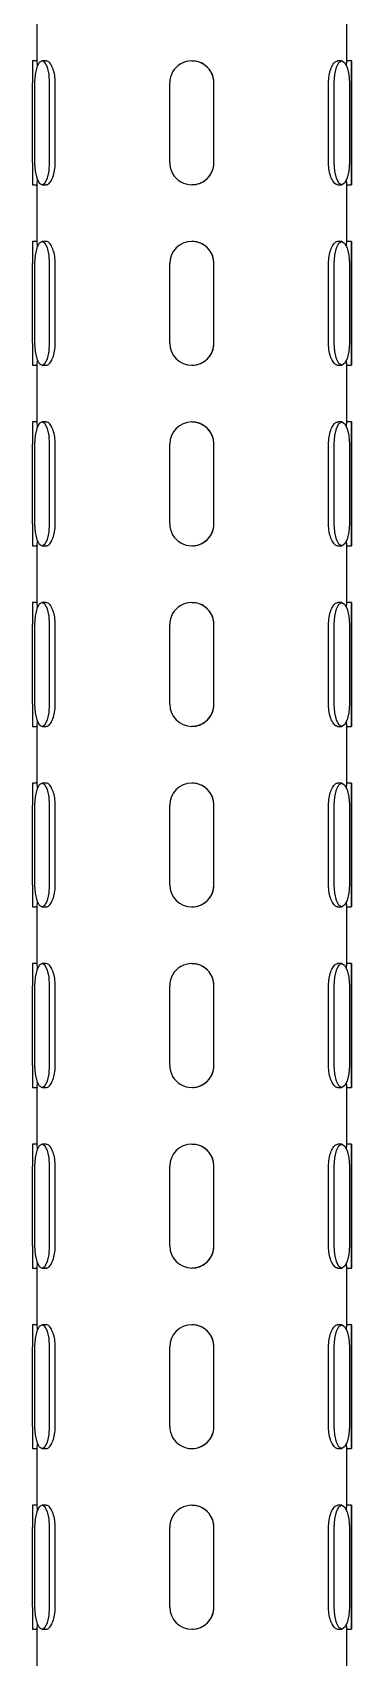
# Model space of a CAD drawing. Extents: x 0 to 951, y -2 to 427.
# Drawn here: x 83.02 to 87.52, y 148.11 to 171.06 of the extents above; entities that cross this region are included whole.
import ezdxf

# ---------------------------------------------------------------- set-up
doc = ezdxf.new("R2010")
doc.units = 0
doc.header["$LTSCALE"] = 23.1
doc.header["$MEASUREMENT"] = 0
doc.layers.get('0').update_dxf_attribs({"linetype": 'CONTINUOUS'})

msp = doc.modelspace()

# ---------------------------------------------------------------- linework, layer by layer
at = {"color": 7, "linetype": 'Continuous', "lineweight": 25}
for p, q in [((83.084, 171.464), (83.084, 170.656)), ((87.459, 170.657), (87.459, 171.465)), ((83.085, 170.66), (83.022, 170.66)), ((83.216, 170.66), (83.156, 170.66)), ((85.269, 170.66), (85.269, 170.66)), ((87.385, 170.66), (87.326, 170.66)), ((87.522, 170.66), (87.459, 170.66)), ((83.021, 169.223), (83.021, 170.348)), ((83.05, 170.348), (83.05, 169.223)), ((83.263, 169.223), (83.263, 170.348)), ((83.343, 169.223), (83.343, 170.348)), ((84.956, 170.348), (84.956, 169.223)), ((85.581, 169.223), (85.581, 170.348)), ((85.581, 169.223), (85.581, 170.348)), ((87.198, 169.223), (87.198, 170.348)), ((87.278, 169.223), (87.278, 170.348)), ((87.492, 170.348), (87.492, 169.223)), ((87.521, 169.223), (87.521, 170.348)), ((87.522, 170.348), (87.522, 169.223)), ((83.084, 168.914), (83.084, 168.106)), ((87.459, 168.107), (87.459, 168.915)), ((83.022, 168.91), (83.085, 168.91)), ((83.156, 168.91), (83.216, 168.91)), ((85.269, 168.91), (85.269, 168.91)), ((87.326, 168.91), (87.385, 168.91)), ((87.459, 168.91), (87.522, 168.91)), ((83.085, 168.11), (83.022, 168.11)), ((83.216, 168.11), (83.156, 168.11)), ((85.269, 168.11), (85.269, 168.11)), ((87.385, 168.11), (87.326, 168.11)), ((87.522, 168.11), (87.459, 168.11)), ((83.021, 166.673), (83.021, 167.798)), ((83.05, 167.798), (83.05, 166.673)), ((83.263, 166.673), (83.263, 167.798)), ((83.343, 166.673), (83.343, 167.798)), ((84.956, 167.798), (84.956, 166.673)), ((85.581, 166.673), (85.581, 167.798)), ((85.581, 166.673), (85.581, 167.798)), ((87.198, 166.673), (87.198, 167.798)), ((87.278, 166.673), (87.278, 167.798)), ((87.492, 167.798), (87.492, 166.673)), ((87.521, 166.673), (87.521, 167.798)), ((87.522, 167.798), (87.522, 166.673)), ((83.022, 166.36), (83.085, 166.36)), ((83.084, 166.364), (83.084, 165.556)), ((83.156, 166.36), (83.216, 166.36)), ((85.269, 166.36), (85.269, 166.36)), ((87.326, 166.36), (87.385, 166.36)), ((87.459, 165.557), (87.459, 166.365)), ((87.459, 166.36), (87.522, 166.36)), ((83.085, 165.56), (83.022, 165.56)), ((83.216, 165.56), (83.156, 165.56)), ((85.269, 165.56), (85.269, 165.56)), ((87.385, 165.56), (87.326, 165.56)), ((87.522, 165.56), (87.459, 165.56)), ((83.021, 164.123), (83.021, 165.248)), ((83.05, 165.248), (83.05, 164.123)), ((83.263, 164.123), (83.263, 165.248)), ((83.343, 164.123), (83.343, 165.248)), ((84.956, 165.248), (84.956, 164.123)), ((85.581, 164.123), (85.581, 165.248)), ((85.581, 164.123), (85.581, 165.248)), ((87.198, 164.123), (87.198, 165.248)), ((87.278, 164.123), (87.278, 165.248)), ((87.492, 165.248), (87.492, 164.123)), ((87.521, 164.123), (87.521, 165.248)), ((87.522, 165.248), (87.522, 164.123)), ((83.022, 163.81), (83.085, 163.81)), ((83.084, 163.814), (83.084, 163.006)), ((83.156, 163.81), (83.216, 163.81)), ((85.269, 163.81), (85.269, 163.81)), ((87.326, 163.81), (87.385, 163.81)), ((87.459, 163.007), (87.459, 163.815)), ((87.459, 163.81), (87.522, 163.81)), ((83.085, 163.01), (83.022, 163.01)), ((83.216, 163.01), (83.156, 163.01)), ((85.269, 163.01), (85.269, 163.01)), ((87.385, 163.01), (87.326, 163.01)), ((87.522, 163.01), (87.459, 163.01)), ((83.021, 161.573), (83.021, 162.698)), ((83.05, 162.698), (83.05, 161.573)), ((83.263, 161.573), (83.263, 162.698)), ((83.343, 161.573), (83.343, 162.698)), ((84.956, 162.698), (84.956, 161.573)), ((85.581, 161.573), (85.581, 162.698)), ((85.581, 161.573), (85.581, 162.698)), ((87.198, 161.573), (87.198, 162.698)), ((87.278, 161.573), (87.278, 162.698)), ((87.492, 162.698), (87.492, 161.573)), ((87.521, 161.573), (87.521, 162.698)), ((87.522, 162.698), (87.522, 161.573)), ((83.022, 161.26), (83.085, 161.26)), ((83.084, 161.264), (83.084, 160.456)), ((83.156, 161.26), (83.216, 161.26)), ((85.269, 161.26), (85.269, 161.26)), ((87.326, 161.26), (87.385, 161.26)), ((87.459, 160.457), (87.459, 161.265)), ((87.459, 161.26), (87.522, 161.26)), ((83.085, 160.46), (83.022, 160.46)), ((83.216, 160.46), (83.156, 160.46)), ((85.269, 160.46), (85.269, 160.46)), ((87.385, 160.46), (87.326, 160.46)), ((87.522, 160.46), (87.459, 160.46)), ((83.021, 159.023), (83.021, 160.148)), ((83.05, 160.148), (83.05, 159.023)), ((83.263, 159.023), (83.263, 160.148)), ((83.343, 159.023), (83.343, 160.148)), ((84.956, 160.148), (84.956, 159.023)), ((85.581, 159.023), (85.581, 160.148)), ((85.581, 159.023), (85.581, 160.148)), ((87.198, 159.023), (87.198, 160.148)), ((87.278, 159.023), (87.278, 160.148)), ((87.492, 160.148), (87.492, 159.023)), ((87.521, 159.023), (87.521, 160.148)), ((87.522, 160.148), (87.522, 159.023)), ((83.022, 158.71), (83.085, 158.71)), ((83.084, 158.714), (83.084, 157.906)), ((83.156, 158.71), (83.216, 158.71)), ((85.269, 158.71), (85.269, 158.71)), ((87.326, 158.71), (87.385, 158.71)), ((87.459, 157.907), (87.459, 158.715)), ((87.459, 158.71), (87.522, 158.71)), ((83.085, 157.91), (83.022, 157.91)), ((83.216, 157.91), (83.156, 157.91)), ((85.269, 157.91), (85.269, 157.91)), ((87.385, 157.91), (87.326, 157.91)), ((87.522, 157.91), (87.459, 157.91)), ((83.021, 156.473), (83.021, 157.598)), ((83.05, 157.598), (83.05, 156.473)), ((83.263, 156.473), (83.263, 157.598)), ((83.343, 156.473), (83.343, 157.598)), ((84.956, 157.598), (84.956, 156.473)), ((85.581, 156.473), (85.581, 157.598)), ((85.581, 156.473), (85.581, 157.598)), ((87.198, 156.473), (87.198, 157.598)), ((87.278, 156.473), (87.278, 157.598)), ((87.492, 157.598), (87.492, 156.473)), ((87.521, 156.473), (87.521, 157.598)), ((87.522, 157.598), (87.522, 156.473)), ((83.022, 156.16), (83.085, 156.16)), ((83.084, 156.164), (83.084, 155.356)), ((83.156, 156.16), (83.216, 156.16)), ((85.269, 156.16), (85.269, 156.16)), ((87.326, 156.16), (87.385, 156.16)), ((87.459, 155.357), (87.459, 156.165)), ((87.459, 156.16), (87.522, 156.16)), ((83.085, 155.36), (83.022, 155.36)), ((83.216, 155.36), (83.156, 155.36)), ((85.269, 155.36), (85.269, 155.36)), ((87.385, 155.36), (87.326, 155.36)), ((87.522, 155.36), (87.459, 155.36)), ((83.021, 153.923), (83.021, 155.048)), ((83.05, 155.048), (83.05, 153.923)), ((83.263, 153.923), (83.263, 155.048)), ((83.343, 153.923), (83.343, 155.048)), ((84.956, 155.048), (84.956, 153.923)), ((85.581, 153.923), (85.581, 155.048)), ((85.581, 153.923), (85.581, 155.048)), ((87.198, 153.923), (87.198, 155.048)), ((87.278, 153.923), (87.278, 155.048)), ((87.492, 155.048), (87.492, 153.923)), ((87.521, 153.923), (87.521, 155.048)), ((87.522, 155.048), (87.522, 153.923)), ((83.022, 153.61), (83.085, 153.61)), ((83.084, 153.614), (83.084, 152.806)), ((83.156, 153.61), (83.216, 153.61)), ((85.269, 153.61), (85.269, 153.61)), ((87.326, 153.61), (87.385, 153.61)), ((87.459, 152.807), (87.459, 153.615)), ((87.459, 153.61), (87.522, 153.61)), ((83.085, 152.81), (83.022, 152.81)), ((83.216, 152.81), (83.156, 152.81)), ((85.269, 152.81), (85.269, 152.81)), ((87.385, 152.81), (87.326, 152.81)), ((87.522, 152.81), (87.459, 152.81)), ((83.021, 151.373), (83.021, 152.498)), ((83.05, 152.498), (83.05, 151.373)), ((83.263, 151.373), (83.263, 152.498)), ((83.343, 151.373), (83.343, 152.498)), ((84.956, 152.498), (84.956, 151.373)), ((85.581, 151.373), (85.581, 152.498)), ((85.581, 151.373), (85.581, 152.498)), ((87.198, 151.373), (87.198, 152.498)), ((87.278, 151.373), (87.278, 152.498)), ((87.492, 152.498), (87.492, 151.373)), ((87.521, 151.373), (87.521, 152.498)), ((87.522, 152.498), (87.522, 151.373)), ((83.022, 151.06), (83.085, 151.06)), ((83.084, 151.064), (83.084, 150.256)), ((83.156, 151.06), (83.216, 151.06)), ((85.269, 151.06), (85.269, 151.06)), ((87.326, 151.06), (87.385, 151.06)), ((87.459, 150.257), (87.459, 151.065)), ((87.459, 151.06), (87.522, 151.06)), ((83.085, 150.26), (83.022, 150.26)), ((83.216, 150.26), (83.156, 150.26)), ((85.269, 150.26), (85.269, 150.26)), ((87.385, 150.26), (87.326, 150.26)), ((87.522, 150.26), (87.459, 150.26)), ((83.021, 148.823), (83.021, 149.948)), ((83.05, 149.948), (83.05, 148.823)), ((83.263, 148.823), (83.263, 149.948)), ((83.343, 148.823), (83.343, 149.948)), ((84.956, 149.948), (84.956, 148.823)), ((85.581, 148.823), (85.581, 149.948)), ((85.581, 148.823), (85.581, 149.948)), ((87.198, 148.823), (87.198, 149.948)), ((87.278, 148.823), (87.278, 149.948)), ((87.492, 149.948), (87.492, 148.823)), ((87.521, 148.823), (87.521, 149.948)), ((87.522, 149.948), (87.522, 148.823)), ((83.022, 148.51), (83.085, 148.51)), ((83.084, 148.514), (83.084, 147.706)), ((83.156, 148.51), (83.216, 148.51)), ((85.269, 148.51), (85.269, 148.51)), ((87.326, 148.51), (87.385, 148.51)), ((87.459, 147.707), (87.459, 148.515)), ((87.459, 148.51), (87.522, 148.51))]:
    msp.add_line(p, q, dxfattribs=at)
at = {"color": 7, "linetype": 'Continuous', "lineweight": 25, "flags": 128}
for points in [[(83.263, 170.348), (83.255, 170.468), (83.232, 170.569), (83.197, 170.637), (83.156, 170.66), (83.116, 170.637), (83.081, 170.569), (83.058, 170.468), (83.05, 170.348)], [(87.278, 170.348), (87.286, 170.468), (87.309, 170.569), (87.344, 170.637), (87.385, 170.66), (87.426, 170.637), (87.461, 170.569), (87.484, 170.468), (87.492, 170.348)], [(87.521, 170.348), (87.521, 170.468), (87.521, 170.569), (87.522, 170.637), (87.522, 170.66), (87.522, 170.637), (87.522, 170.569), (87.522, 170.468), (87.522, 170.348)], [(83.05, 169.223), (83.058, 169.103), (83.081, 169.002), (83.116, 168.934), (83.156, 168.91), (83.197, 168.934), (83.232, 169.002), (83.255, 169.103), (83.263, 169.223)], [(87.492, 169.223), (87.484, 169.103), (87.461, 169.002), (87.426, 168.934), (87.385, 168.91), (87.344, 168.934), (87.309, 169.002), (87.286, 169.103), (87.278, 169.223)], [(87.522, 169.223), (87.522, 169.103), (87.522, 169.002), (87.522, 168.934), (87.522, 168.91), (87.522, 168.934), (87.521, 169.002), (87.521, 169.103), (87.521, 169.223)], [(83.263, 167.798), (83.255, 167.918), (83.232, 168.019), (83.197, 168.087), (83.156, 168.11), (83.116, 168.087), (83.081, 168.019), (83.058, 167.918), (83.05, 167.798)], [(87.278, 167.798), (87.286, 167.918), (87.309, 168.019), (87.344, 168.087), (87.385, 168.11), (87.426, 168.087), (87.461, 168.019), (87.484, 167.918), (87.492, 167.798)], [(87.521, 167.798), (87.521, 167.918), (87.521, 168.019), (87.522, 168.087), (87.522, 168.11), (87.522, 168.087), (87.522, 168.019), (87.522, 167.918), (87.522, 167.798)], [(83.05, 166.673), (83.058, 166.553), (83.081, 166.452), (83.116, 166.384), (83.156, 166.36), (83.197, 166.384), (83.232, 166.452), (83.255, 166.553), (83.263, 166.673)], [(87.492, 166.673), (87.484, 166.553), (87.461, 166.452), (87.426, 166.384), (87.385, 166.36), (87.344, 166.384), (87.309, 166.452), (87.286, 166.553), (87.278, 166.673)], [(87.522, 166.673), (87.522, 166.553), (87.522, 166.452), (87.522, 166.384), (87.522, 166.36), (87.522, 166.384), (87.521, 166.452), (87.521, 166.553), (87.521, 166.673)], [(83.263, 165.248), (83.255, 165.368), (83.232, 165.469), (83.197, 165.537), (83.156, 165.56), (83.116, 165.537), (83.081, 165.469), (83.058, 165.368), (83.05, 165.248)], [(87.278, 165.248), (87.286, 165.368), (87.309, 165.469), (87.344, 165.537), (87.385, 165.56), (87.426, 165.537), (87.461, 165.469), (87.484, 165.368), (87.492, 165.248)], [(87.521, 165.248), (87.521, 165.368), (87.521, 165.469), (87.522, 165.537), (87.522, 165.56), (87.522, 165.537), (87.522, 165.469), (87.522, 165.368), (87.522, 165.248)], [(83.05, 164.123), (83.058, 164.003), (83.081, 163.902), (83.116, 163.834), (83.156, 163.81), (83.197, 163.834), (83.232, 163.902), (83.255, 164.003), (83.263, 164.123)], [(87.492, 164.123), (87.484, 164.003), (87.461, 163.902), (87.426, 163.834), (87.385, 163.81), (87.344, 163.834), (87.309, 163.902), (87.286, 164.003), (87.278, 164.123)], [(87.522, 164.123), (87.522, 164.003), (87.522, 163.902), (87.522, 163.834), (87.522, 163.81), (87.522, 163.834), (87.521, 163.902), (87.521, 164.003), (87.521, 164.123)], [(83.263, 162.698), (83.255, 162.818), (83.232, 162.919), (83.197, 162.987), (83.156, 163.01), (83.116, 162.987), (83.081, 162.919), (83.058, 162.818), (83.05, 162.698)], [(87.278, 162.698), (87.286, 162.818), (87.309, 162.919), (87.344, 162.987), (87.385, 163.01), (87.426, 162.987), (87.461, 162.919), (87.484, 162.818), (87.492, 162.698)], [(87.521, 162.698), (87.521, 162.818), (87.521, 162.919), (87.522, 162.987), (87.522, 163.01), (87.522, 162.987), (87.522, 162.919), (87.522, 162.818), (87.522, 162.698)], [(83.05, 161.573), (83.058, 161.453), (83.081, 161.352), (83.116, 161.284), (83.156, 161.26), (83.197, 161.284), (83.232, 161.352), (83.255, 161.453), (83.263, 161.573)], [(87.492, 161.573), (87.484, 161.453), (87.461, 161.352), (87.426, 161.284), (87.385, 161.26), (87.344, 161.284), (87.309, 161.352), (87.286, 161.453), (87.278, 161.573)], [(87.522, 161.573), (87.522, 161.453), (87.522, 161.352), (87.522, 161.284), (87.522, 161.26), (87.522, 161.284), (87.521, 161.352), (87.521, 161.453), (87.521, 161.573)], [(83.263, 160.148), (83.255, 160.268), (83.232, 160.369), (83.197, 160.437), (83.156, 160.46), (83.116, 160.437), (83.081, 160.369), (83.058, 160.268), (83.05, 160.148)], [(87.278, 160.148), (87.286, 160.268), (87.309, 160.369), (87.344, 160.437), (87.385, 160.46), (87.426, 160.437), (87.461, 160.369), (87.484, 160.268), (87.492, 160.148)], [(87.521, 160.148), (87.521, 160.268), (87.521, 160.369), (87.522, 160.437), (87.522, 160.46), (87.522, 160.437), (87.522, 160.369), (87.522, 160.268), (87.522, 160.148)], [(83.05, 159.023), (83.058, 158.903), (83.081, 158.802), (83.116, 158.734), (83.156, 158.71), (83.197, 158.734), (83.232, 158.802), (83.255, 158.903), (83.263, 159.023)], [(87.492, 159.023), (87.484, 158.903), (87.461, 158.802), (87.426, 158.734), (87.385, 158.71), (87.344, 158.734), (87.309, 158.802), (87.286, 158.903), (87.278, 159.023)], [(87.522, 159.023), (87.522, 158.903), (87.522, 158.802), (87.522, 158.734), (87.522, 158.71), (87.522, 158.734), (87.521, 158.802), (87.521, 158.903), (87.521, 159.023)], [(83.263, 157.598), (83.255, 157.718), (83.232, 157.819), (83.197, 157.887), (83.156, 157.91), (83.116, 157.887), (83.081, 157.819), (83.058, 157.718), (83.05, 157.598)], [(87.278, 157.598), (87.286, 157.718), (87.309, 157.819), (87.344, 157.887), (87.385, 157.91), (87.426, 157.887), (87.461, 157.819), (87.484, 157.718), (87.492, 157.598)], [(87.521, 157.598), (87.521, 157.718), (87.521, 157.819), (87.522, 157.887), (87.522, 157.91), (87.522, 157.887), (87.522, 157.819), (87.522, 157.718), (87.522, 157.598)], [(83.05, 156.473), (83.058, 156.353), (83.081, 156.252), (83.116, 156.184), (83.156, 156.16), (83.197, 156.184), (83.232, 156.252), (83.255, 156.353), (83.263, 156.473)], [(87.492, 156.473), (87.484, 156.353), (87.461, 156.252), (87.426, 156.184), (87.385, 156.16), (87.344, 156.184), (87.309, 156.252), (87.286, 156.353), (87.278, 156.473)], [(87.522, 156.473), (87.522, 156.353), (87.522, 156.252), (87.522, 156.184), (87.522, 156.16), (87.522, 156.184), (87.521, 156.252), (87.521, 156.353), (87.521, 156.473)], [(83.263, 155.048), (83.255, 155.168), (83.232, 155.269), (83.197, 155.337), (83.156, 155.36), (83.116, 155.337), (83.081, 155.269), (83.058, 155.168), (83.05, 155.048)], [(87.278, 155.048), (87.286, 155.168), (87.309, 155.269), (87.344, 155.337), (87.385, 155.36), (87.426, 155.337), (87.461, 155.269), (87.484, 155.168), (87.492, 155.048)], [(87.521, 155.048), (87.521, 155.168), (87.521, 155.269), (87.522, 155.337), (87.522, 155.36), (87.522, 155.337), (87.522, 155.269), (87.522, 155.168), (87.522, 155.048)], [(83.05, 153.923), (83.058, 153.803), (83.081, 153.702), (83.116, 153.634), (83.156, 153.61), (83.197, 153.634), (83.232, 153.702), (83.255, 153.803), (83.263, 153.923)], [(87.492, 153.923), (87.484, 153.803), (87.461, 153.702), (87.426, 153.634), (87.385, 153.61), (87.344, 153.634), (87.309, 153.702), (87.286, 153.803), (87.278, 153.923)], [(87.522, 153.923), (87.522, 153.803), (87.522, 153.702), (87.522, 153.634), (87.522, 153.61), (87.522, 153.634), (87.521, 153.702), (87.521, 153.803), (87.521, 153.923)], [(83.263, 152.498), (83.255, 152.618), (83.232, 152.719), (83.197, 152.787), (83.156, 152.81), (83.116, 152.787), (83.081, 152.719), (83.058, 152.618), (83.05, 152.498)], [(87.278, 152.498), (87.286, 152.618), (87.309, 152.719), (87.344, 152.787), (87.385, 152.81), (87.426, 152.787), (87.461, 152.719), (87.484, 152.618), (87.492, 152.498)], [(87.521, 152.498), (87.521, 152.618), (87.521, 152.719), (87.522, 152.787), (87.522, 152.81), (87.522, 152.787), (87.522, 152.719), (87.522, 152.618), (87.522, 152.498)], [(83.05, 151.373), (83.058, 151.253), (83.081, 151.152), (83.116, 151.084), (83.156, 151.06), (83.197, 151.084), (83.232, 151.152), (83.255, 151.253), (83.263, 151.373)], [(87.492, 151.373), (87.484, 151.253), (87.461, 151.152), (87.426, 151.084), (87.385, 151.06), (87.344, 151.084), (87.309, 151.152), (87.286, 151.253), (87.278, 151.373)], [(87.522, 151.373), (87.522, 151.253), (87.522, 151.152), (87.522, 151.084), (87.522, 151.06), (87.522, 151.084), (87.521, 151.152), (87.521, 151.253), (87.521, 151.373)], [(83.263, 149.948), (83.255, 150.068), (83.232, 150.169), (83.197, 150.237), (83.156, 150.26), (83.116, 150.237), (83.081, 150.169), (83.058, 150.068), (83.05, 149.948)], [(87.278, 149.948), (87.286, 150.068), (87.309, 150.169), (87.344, 150.237), (87.385, 150.26), (87.426, 150.237), (87.461, 150.169), (87.484, 150.068), (87.492, 149.948)], [(87.521, 149.948), (87.521, 150.068), (87.521, 150.169), (87.522, 150.237), (87.522, 150.26), (87.522, 150.237), (87.522, 150.169), (87.522, 150.068), (87.522, 149.948)], [(83.05, 148.823), (83.058, 148.703), (83.081, 148.602), (83.116, 148.534), (83.156, 148.51), (83.197, 148.534), (83.232, 148.602), (83.255, 148.703), (83.263, 148.823)], [(87.492, 148.823), (87.484, 148.703), (87.461, 148.602), (87.426, 148.534), (87.385, 148.51), (87.344, 148.534), (87.309, 148.602), (87.286, 148.703), (87.278, 148.823)], [(87.522, 148.823), (87.522, 148.703), (87.522, 148.602), (87.522, 148.534), (87.522, 148.51), (87.522, 148.534), (87.521, 148.602), (87.521, 148.703), (87.521, 148.823)]]:
    msp.add_lwpolyline(points, dxfattribs=at)
at = {"color": 7, "linetype": 'Continuous', "lineweight": 25}
for centre, radius, start, end in [((137.608, 170.426), 54.587, 179.754, 180.082), ((85.269, 170.348), 0.312, 359.9995, 180.0005), ((137.604, 169.145), 54.583, 179.918, 180.246), ((85.269, 169.223), 0.312, 179.9997, 0.0003), ((137.605, 167.876), 54.584, 179.754, 180.082), ((85.269, 167.798), 0.312, 0.0002, 179.9998), ((137.607, 166.595), 54.585, 179.918, 180.246), ((85.269, 166.673), 0.312, 180.0002, 359.9998), ((137.607, 165.326), 54.586, 179.754, 180.082), ((85.269, 165.248), 0.312, 0.0002, 179.9998), ((137.604, 164.045), 54.583, 179.918, 180.246), ((85.269, 164.123), 0.312, 179.9997, 0.0003), ((137.604, 162.776), 54.583, 179.754, 180.082), ((85.269, 162.698), 0.312, 359.9997, 180.0003), ((137.607, 161.495), 54.586, 179.918, 180.246), ((85.269, 161.573), 0.312, 180.0002, 359.9998), ((137.607, 160.226), 54.585, 179.754, 180.082), ((85.269, 160.148), 0.312, 0.0002, 179.9998), ((137.605, 158.945), 54.584, 179.918, 180.246), ((85.269, 159.023), 0.312, 180.0002, 359.9998), ((137.608, 157.676), 54.587, 179.754, 180.082), ((85.269, 157.598), 0.312, 359.9995, 180.0005), ((137.608, 156.395), 54.587, 179.918, 180.246), ((85.269, 156.473), 0.312, 179.9995, 0.0005), ((137.605, 155.126), 54.584, 179.754, 180.082), ((85.269, 155.048), 0.312, 0.0002, 179.9998), ((137.605, 153.845), 54.584, 179.918, 180.246), ((85.269, 153.923), 0.312, 180.0002, 359.9998), ((137.607, 152.576), 54.586, 179.754, 180.082), ((85.269, 152.498), 0.312, 0.0002, 179.9998), ((137.604, 151.295), 54.583, 179.918, 180.246), ((85.269, 151.373), 0.312, 179.9997, 0.0003), ((137.604, 150.026), 54.583, 179.754, 180.082), ((85.269, 149.948), 0.312, 359.9997, 180.0003), ((137.607, 148.745), 54.585, 179.918, 180.246), ((85.269, 148.823), 0.312, 180.0002, 359.9998)]:
    msp.add_arc(centre, radius, start, end, dxfattribs=at)
for points, knots in [([(83.093, 170.591), (83.092, 170.598), (83.089, 170.63), (83.085, 170.656), (83.085, 170.656), (83.085, 170.656)], [0, 0, 0, 0, 0.157468, 0.673048, 1, 1, 1, 1]), ([(83.343, 170.348), (83.341, 170.383), (83.338, 170.453), (83.313, 170.546), (83.279, 170.616), (83.244, 170.657), (83.224, 170.657), (83.216, 170.657)], [0, 0, 0, 0, 0.213249, 0.426448, 0.641013, 0.856496, 1, 1, 1, 1]), ([(85.581, 170.348), (85.578, 170.383), (85.571, 170.453), (85.518, 170.546), (85.439, 170.616), (85.351, 170.657), (85.292, 170.657), (85.268, 170.657)], [0, 0, 0, 0, 0.2132489, 0.4264487, 0.6410134, 0.8564955, 1, 1, 1, 1]), ([(87.198, 170.348), (87.2, 170.383), (87.203, 170.453), (87.228, 170.546), (87.262, 170.616), (87.297, 170.657), (87.318, 170.657), (87.326, 170.657)], [0, 0, 0, 0, 0.213249, 0.426449, 0.641013, 0.856495, 1, 1, 1, 1]), ([(87.45, 170.589), (87.451, 170.597), (87.454, 170.629), (87.459, 170.656), (87.459, 170.657), (87.459, 170.657)], [0, 0, 0, 0, 0.164708, 0.657902, 1, 1, 1, 1]), ([(83.216, 168.914), (83.219, 168.913), (83.235, 168.909), (83.265, 168.937), (83.302, 168.996), (83.33, 169.083), (83.342, 169.164), (83.342, 169.211), (83.343, 169.223)], [0, 0, 0, 0, 0.070496, 0.28295, 0.496154, 0.711256, 0.926475, 1, 1, 1, 1]), ([(85.269, 168.914), (85.28, 168.913), (85.326, 168.909), (85.406, 168.937), (85.493, 168.996), (85.555, 169.083), (85.579, 169.164), (85.581, 169.211), (85.581, 169.223)], [0, 0, 0, 0, 0.070496, 0.28295, 0.496154, 0.711255, 0.926475, 1, 1, 1, 1]), ([(87.326, 168.914), (87.322, 168.913), (87.307, 168.909), (87.276, 168.937), (87.239, 168.996), (87.211, 169.083), (87.199, 169.164), (87.198, 169.211), (87.198, 169.223)], [0, 0, 0, 0, 0.070496, 0.282951, 0.496154, 0.711255, 0.926475, 1, 1, 1, 1]), ([(83.085, 168.914), (83.085, 168.913), (83.084, 168.909), (83.087, 168.931), (83.091, 168.966), (83.093, 168.979)], [0, 0, 0, 0, 0.1560918, 0.6699693, 1, 1, 1, 1]), ([(87.459, 168.915), (87.459, 168.913), (87.459, 168.909), (87.456, 168.931), (87.452, 168.967), (87.45, 168.981)], [0, 0, 0, 0, 0.17883, 0.669984, 1, 1, 1, 1]), ([(83.093, 168.041), (83.092, 168.048), (83.089, 168.08), (83.085, 168.106), (83.085, 168.106), (83.085, 168.106)], [0, 0, 0, 0, 0.157479, 0.673053, 1, 1, 1, 1]), ([(83.343, 167.798), (83.341, 167.833), (83.338, 167.903), (83.313, 167.996), (83.279, 168.066), (83.244, 168.107), (83.224, 168.107), (83.216, 168.107)], [0, 0, 0, 0, 0.213249, 0.426442, 0.641013, 0.856495, 1, 1, 1, 1]), ([(85.581, 167.798), (85.578, 167.833), (85.571, 167.903), (85.518, 167.996), (85.439, 168.066), (85.351, 168.107), (85.292, 168.107), (85.268, 168.107)], [0, 0, 0, 0, 0.213249, 0.426443, 0.641013, 0.856495, 1, 1, 1, 1]), ([(87.198, 167.798), (87.2, 167.833), (87.203, 167.903), (87.228, 167.996), (87.262, 168.066), (87.297, 168.107), (87.318, 168.107), (87.326, 168.107)], [0, 0, 0, 0, 0.213249, 0.426443, 0.641013, 0.856495, 1, 1, 1, 1]), ([(87.45, 168.039), (87.451, 168.047), (87.454, 168.079), (87.459, 168.106), (87.459, 168.107), (87.459, 168.107)], [0, 0, 0, 0, 0.1647081, 0.6579025, 1, 1, 1, 1]), ([(83.216, 166.364), (83.219, 166.363), (83.235, 166.359), (83.265, 166.387), (83.302, 166.446), (83.33, 166.533), (83.342, 166.614), (83.342, 166.661), (83.343, 166.673)], [0, 0, 0, 0, 0.070497, 0.282949, 0.496153, 0.711255, 0.926475, 1, 1, 1, 1]), ([(85.269, 166.364), (85.28, 166.363), (85.326, 166.359), (85.406, 166.387), (85.493, 166.446), (85.555, 166.533), (85.579, 166.614), (85.581, 166.661), (85.581, 166.673)], [0, 0, 0, 0, 0.070496, 0.282948, 0.496153, 0.711255, 0.926475, 1, 1, 1, 1]), ([(87.326, 166.364), (87.322, 166.363), (87.307, 166.359), (87.276, 166.387), (87.239, 166.446), (87.211, 166.533), (87.199, 166.614), (87.198, 166.661), (87.198, 166.673)], [0, 0, 0, 0, 0.070496, 0.282949, 0.496153, 0.711255, 0.926475, 1, 1, 1, 1]), ([(83.085, 166.364), (83.085, 166.363), (83.084, 166.359), (83.087, 166.381), (83.091, 166.416), (83.093, 166.429)], [0, 0, 0, 0, 0.156093, 0.669968, 1, 1, 1, 1]), ([(87.459, 166.365), (87.459, 166.363), (87.459, 166.359), (87.456, 166.381), (87.452, 166.417), (87.45, 166.431)], [0, 0, 0, 0, 0.17883, 0.669982, 1, 1, 1, 1]), ([(83.093, 165.491), (83.092, 165.498), (83.089, 165.53), (83.085, 165.556), (83.085, 165.556), (83.085, 165.556)], [0, 0, 0, 0, 0.157468, 0.673048, 1, 1, 1, 1]), ([(83.343, 165.248), (83.341, 165.283), (83.338, 165.353), (83.313, 165.446), (83.279, 165.516), (83.244, 165.557), (83.224, 165.557), (83.216, 165.557)], [0, 0, 0, 0, 0.213243, 0.426444, 0.641011, 0.856495, 1, 1, 1, 1]), ([(85.581, 165.248), (85.578, 165.283), (85.571, 165.353), (85.518, 165.446), (85.439, 165.516), (85.351, 165.557), (85.292, 165.557), (85.268, 165.557)], [0, 0, 0, 0, 0.213243, 0.426444, 0.641011, 0.856494, 1, 1, 1, 1]), ([(87.198, 165.248), (87.2, 165.283), (87.203, 165.353), (87.228, 165.446), (87.262, 165.516), (87.297, 165.557), (87.318, 165.557), (87.326, 165.557)], [0, 0, 0, 0, 0.213243, 0.426445, 0.641011, 0.856494, 1, 1, 1, 1]), ([(87.45, 165.489), (87.451, 165.497), (87.454, 165.529), (87.459, 165.556), (87.459, 165.557), (87.459, 165.557)], [0, 0, 0, 0, 0.164698, 0.657898, 1, 1, 1, 1]), ([(83.216, 163.814), (83.219, 163.813), (83.235, 163.809), (83.265, 163.837), (83.302, 163.896), (83.33, 163.983), (83.342, 164.064), (83.342, 164.111), (83.343, 164.123)], [0, 0, 0, 0, 0.070496, 0.28295, 0.496154, 0.711256, 0.926475, 1, 1, 1, 1]), ([(85.269, 163.814), (85.28, 163.813), (85.326, 163.809), (85.406, 163.837), (85.493, 163.896), (85.555, 163.983), (85.579, 164.064), (85.581, 164.111), (85.581, 164.123)], [0, 0, 0, 0, 0.070496, 0.28295, 0.496154, 0.711255, 0.926475, 1, 1, 1, 1]), ([(87.326, 163.814), (87.322, 163.813), (87.307, 163.809), (87.276, 163.837), (87.239, 163.896), (87.211, 163.983), (87.199, 164.064), (87.198, 164.111), (87.198, 164.123)], [0, 0, 0, 0, 0.070496, 0.282951, 0.496154, 0.711255, 0.926475, 1, 1, 1, 1]), ([(83.085, 163.814), (83.085, 163.813), (83.084, 163.809), (83.087, 163.831), (83.091, 163.866), (83.093, 163.879)], [0, 0, 0, 0, 0.1560918, 0.6699693, 1, 1, 1, 1]), ([(87.459, 163.815), (87.459, 163.813), (87.459, 163.809), (87.456, 163.831), (87.452, 163.867), (87.45, 163.881)], [0, 0, 0, 0, 0.17883, 0.669984, 1, 1, 1, 1]), ([(83.093, 162.941), (83.092, 162.948), (83.089, 162.98), (83.085, 163.006), (83.085, 163.006), (83.085, 163.006)], [0, 0, 0, 0, 0.157468, 0.673049, 1, 1, 1, 1]), ([(83.343, 162.698), (83.341, 162.733), (83.338, 162.803), (83.313, 162.896), (83.279, 162.966), (83.244, 163.007), (83.224, 163.007), (83.216, 163.007)], [0, 0, 0, 0, 0.213249, 0.426442, 0.641013, 0.856495, 1, 1, 1, 1]), ([(85.581, 162.698), (85.578, 162.733), (85.571, 162.803), (85.518, 162.896), (85.439, 162.966), (85.351, 163.007), (85.292, 163.007), (85.268, 163.007)], [0, 0, 0, 0, 0.213249, 0.426443, 0.641013, 0.856495, 1, 1, 1, 1]), ([(87.198, 162.698), (87.2, 162.733), (87.203, 162.803), (87.228, 162.896), (87.262, 162.966), (87.297, 163.007), (87.318, 163.007), (87.326, 163.007)], [0, 0, 0, 0, 0.213249, 0.426443, 0.641013, 0.856495, 1, 1, 1, 1]), ([(87.45, 162.939), (87.451, 162.947), (87.454, 162.979), (87.459, 163.006), (87.459, 163.007), (87.459, 163.007)], [0, 0, 0, 0, 0.164708, 0.657902, 1, 1, 1, 1]), ([(83.216, 161.264), (83.219, 161.263), (83.235, 161.259), (83.265, 161.287), (83.302, 161.346), (83.33, 161.433), (83.342, 161.514), (83.342, 161.561), (83.343, 161.573)], [0, 0, 0, 0, 0.070497, 0.282949, 0.496158, 0.711255, 0.926475, 1, 1, 1, 1]), ([(85.269, 161.264), (85.28, 161.263), (85.326, 161.259), (85.406, 161.287), (85.493, 161.346), (85.555, 161.433), (85.579, 161.514), (85.581, 161.561), (85.581, 161.573)], [0, 0, 0, 0, 0.070496, 0.282949, 0.496158, 0.711254, 0.926475, 1, 1, 1, 1]), ([(87.326, 161.264), (87.322, 161.263), (87.307, 161.259), (87.276, 161.287), (87.239, 161.346), (87.211, 161.433), (87.199, 161.514), (87.198, 161.561), (87.198, 161.573)], [0, 0, 0, 0, 0.070497, 0.28295, 0.496158, 0.711254, 0.926475, 1, 1, 1, 1]), ([(83.085, 161.264), (83.085, 161.263), (83.084, 161.259), (83.087, 161.281), (83.091, 161.316), (83.093, 161.329)], [0, 0, 0, 0, 0.156091, 0.669961, 1, 1, 1, 1]), ([(87.459, 161.265), (87.459, 161.263), (87.459, 161.259), (87.456, 161.281), (87.452, 161.317), (87.45, 161.331)], [0, 0, 0, 0, 0.178829, 0.669976, 1, 1, 1, 1]), ([(83.093, 160.391), (83.092, 160.398), (83.089, 160.43), (83.085, 160.456), (83.085, 160.456), (83.085, 160.456)], [0, 0, 0, 0, 0.157468, 0.673048, 1, 1, 1, 1]), ([(83.343, 160.148), (83.341, 160.183), (83.338, 160.253), (83.313, 160.346), (83.279, 160.416), (83.244, 160.457), (83.224, 160.457), (83.216, 160.457)], [0, 0, 0, 0, 0.21325, 0.426444, 0.641011, 0.856495, 1, 1, 1, 1]), ([(85.581, 160.148), (85.578, 160.183), (85.571, 160.253), (85.518, 160.346), (85.439, 160.416), (85.351, 160.457), (85.292, 160.457), (85.268, 160.457)], [0, 0, 0, 0, 0.21325, 0.426445, 0.641011, 0.856495, 1, 1, 1, 1]), ([(87.198, 160.148), (87.2, 160.183), (87.203, 160.253), (87.228, 160.346), (87.262, 160.416), (87.297, 160.457), (87.318, 160.457), (87.326, 160.457)], [0, 0, 0, 0, 0.213251, 0.426445, 0.641011, 0.856494, 1, 1, 1, 1]), ([(87.45, 160.389), (87.451, 160.397), (87.454, 160.429), (87.459, 160.456), (87.459, 160.457), (87.459, 160.457)], [0, 0, 0, 0, 0.164698, 0.657898, 1, 1, 1, 1]), ([(83.216, 158.714), (83.219, 158.713), (83.235, 158.709), (83.265, 158.737), (83.302, 158.796), (83.33, 158.883), (83.342, 158.964), (83.342, 159.011), (83.343, 159.023)], [0, 0, 0, 0, 0.070496, 0.28295, 0.496154, 0.711256, 0.926475, 1, 1, 1, 1]), ([(85.269, 158.714), (85.28, 158.713), (85.326, 158.709), (85.406, 158.737), (85.493, 158.796), (85.555, 158.883), (85.579, 158.964), (85.581, 159.011), (85.581, 159.023)], [0, 0, 0, 0, 0.070496, 0.28295, 0.496154, 0.711255, 0.926475, 1, 1, 1, 1]), ([(87.326, 158.714), (87.322, 158.713), (87.307, 158.709), (87.276, 158.737), (87.239, 158.796), (87.211, 158.883), (87.199, 158.964), (87.198, 159.011), (87.198, 159.023)], [0, 0, 0, 0, 0.070496, 0.282951, 0.496154, 0.711255, 0.926475, 1, 1, 1, 1]), ([(83.085, 158.714), (83.085, 158.713), (83.084, 158.709), (83.087, 158.731), (83.091, 158.766), (83.093, 158.779)], [0, 0, 0, 0, 0.156093, 0.66997, 1, 1, 1, 1]), ([(87.459, 158.715), (87.459, 158.713), (87.459, 158.709), (87.456, 158.731), (87.452, 158.767), (87.45, 158.781)], [0, 0, 0, 0, 0.17883, 0.669984, 1, 1, 1, 1]), ([(83.093, 157.841), (83.092, 157.848), (83.089, 157.88), (83.085, 157.906), (83.085, 157.906), (83.085, 157.906)], [0, 0, 0, 0, 0.157468, 0.673049, 1, 1, 1, 1]), ([(83.343, 157.598), (83.341, 157.633), (83.338, 157.703), (83.313, 157.796), (83.279, 157.866), (83.244, 157.907), (83.224, 157.907), (83.216, 157.907)], [0, 0, 0, 0, 0.213249, 0.426442, 0.641013, 0.856495, 1, 1, 1, 1]), ([(85.581, 157.598), (85.578, 157.633), (85.571, 157.703), (85.518, 157.796), (85.439, 157.866), (85.351, 157.907), (85.292, 157.907), (85.268, 157.907)], [0, 0, 0, 0, 0.213249, 0.426443, 0.641013, 0.856495, 1, 1, 1, 1]), ([(87.198, 157.598), (87.2, 157.633), (87.203, 157.703), (87.228, 157.796), (87.262, 157.866), (87.297, 157.907), (87.318, 157.907), (87.326, 157.907)], [0, 0, 0, 0, 0.213249, 0.426443, 0.641013, 0.856495, 1, 1, 1, 1]), ([(87.45, 157.839), (87.451, 157.847), (87.454, 157.879), (87.459, 157.906), (87.459, 157.907), (87.459, 157.907)], [0, 0, 0, 0, 0.164708, 0.657902, 1, 1, 1, 1]), ([(83.216, 156.164), (83.219, 156.163), (83.235, 156.159), (83.265, 156.187), (83.302, 156.246), (83.33, 156.333), (83.342, 156.414), (83.342, 156.461), (83.343, 156.473)], [0, 0, 0, 0, 0.070496, 0.28295, 0.496153, 0.711249, 0.926475, 1, 1, 1, 1]), ([(85.269, 156.164), (85.28, 156.163), (85.326, 156.159), (85.406, 156.187), (85.493, 156.246), (85.555, 156.333), (85.579, 156.414), (85.581, 156.461), (85.581, 156.473)], [0, 0, 0, 0, 0.070496, 0.28295, 0.496153, 0.711248, 0.926475, 1, 1, 1, 1]), ([(87.326, 156.164), (87.322, 156.163), (87.307, 156.159), (87.276, 156.187), (87.239, 156.246), (87.211, 156.333), (87.199, 156.414), (87.198, 156.461), (87.198, 156.473)], [0, 0, 0, 0, 0.070496, 0.28295, 0.496153, 0.711248, 0.926475, 1, 1, 1, 1]), ([(83.085, 156.164), (83.085, 156.163), (83.084, 156.159), (83.087, 156.181), (83.091, 156.216), (83.093, 156.229)], [0, 0, 0, 0, 0.1560918, 0.6699693, 1, 1, 1, 1]), ([(87.459, 156.165), (87.459, 156.163), (87.459, 156.159), (87.456, 156.181), (87.452, 156.217), (87.45, 156.231)], [0, 0, 0, 0, 0.178829, 0.669984, 1, 1, 1, 1]), ([(83.093, 155.291), (83.092, 155.298), (83.089, 155.33), (83.085, 155.356), (83.085, 155.356), (83.085, 155.356)], [0, 0, 0, 0, 0.1574673, 0.6730515, 1, 1, 1, 1]), ([(83.343, 155.048), (83.341, 155.083), (83.338, 155.153), (83.313, 155.246), (83.279, 155.316), (83.244, 155.357), (83.224, 155.357), (83.216, 155.357)], [0, 0, 0, 0, 0.21325, 0.426443, 0.641009, 0.856495, 1, 1, 1, 1]), ([(85.581, 155.048), (85.578, 155.083), (85.571, 155.153), (85.518, 155.246), (85.439, 155.316), (85.351, 155.357), (85.292, 155.357), (85.268, 155.357)], [0, 0, 0, 0, 0.21325, 0.426444, 0.641009, 0.856495, 1, 1, 1, 1]), ([(87.198, 155.048), (87.2, 155.083), (87.203, 155.153), (87.228, 155.246), (87.262, 155.316), (87.297, 155.357), (87.318, 155.357), (87.326, 155.357)], [0, 0, 0, 0, 0.21325, 0.426444, 0.641009, 0.856494, 1, 1, 1, 1]), ([(87.45, 155.289), (87.451, 155.297), (87.454, 155.329), (87.459, 155.356), (87.459, 155.357), (87.459, 155.357)], [0, 0, 0, 0, 0.1646973, 0.6579008, 1, 1, 1, 1]), ([(83.216, 153.614), (83.219, 153.613), (83.235, 153.609), (83.265, 153.637), (83.302, 153.696), (83.33, 153.783), (83.342, 153.864), (83.342, 153.911), (83.343, 153.923)], [0, 0, 0, 0, 0.070497, 0.282949, 0.496153, 0.711255, 0.926475, 1, 1, 1, 1]), ([(85.269, 153.614), (85.28, 153.613), (85.326, 153.609), (85.406, 153.637), (85.493, 153.696), (85.555, 153.783), (85.579, 153.864), (85.581, 153.911), (85.581, 153.923)], [0, 0, 0, 0, 0.070496, 0.282948, 0.496153, 0.711255, 0.926475, 1, 1, 1, 1]), ([(87.326, 153.614), (87.322, 153.613), (87.307, 153.609), (87.276, 153.637), (87.239, 153.696), (87.211, 153.783), (87.199, 153.864), (87.198, 153.911), (87.198, 153.923)], [0, 0, 0, 0, 0.070496, 0.282949, 0.496153, 0.711255, 0.926475, 1, 1, 1, 1]), ([(83.085, 153.614), (83.085, 153.613), (83.084, 153.609), (83.087, 153.631), (83.091, 153.666), (83.093, 153.679)], [0, 0, 0, 0, 0.156093, 0.669968, 1, 1, 1, 1]), ([(87.459, 153.615), (87.459, 153.613), (87.459, 153.609), (87.456, 153.631), (87.452, 153.667), (87.45, 153.681)], [0, 0, 0, 0, 0.17883, 0.669982, 1, 1, 1, 1]), ([(83.093, 152.741), (83.092, 152.748), (83.089, 152.78), (83.085, 152.806), (83.085, 152.806), (83.085, 152.806)], [0, 0, 0, 0, 0.157468, 0.673048, 1, 1, 1, 1]), ([(83.343, 152.498), (83.341, 152.533), (83.338, 152.603), (83.313, 152.696), (83.279, 152.766), (83.244, 152.807), (83.224, 152.807), (83.216, 152.807)], [0, 0, 0, 0, 0.213243, 0.426444, 0.641011, 0.856495, 1, 1, 1, 1]), ([(85.581, 152.498), (85.578, 152.533), (85.571, 152.603), (85.518, 152.696), (85.439, 152.766), (85.351, 152.807), (85.292, 152.807), (85.268, 152.807)], [0, 0, 0, 0, 0.213243, 0.426444, 0.641011, 0.856494, 1, 1, 1, 1]), ([(87.198, 152.498), (87.2, 152.533), (87.203, 152.603), (87.228, 152.696), (87.262, 152.766), (87.297, 152.807), (87.318, 152.807), (87.326, 152.807)], [0, 0, 0, 0, 0.213243, 0.426445, 0.641011, 0.856494, 1, 1, 1, 1]), ([(87.45, 152.739), (87.451, 152.747), (87.454, 152.779), (87.459, 152.806), (87.459, 152.807), (87.459, 152.807)], [0, 0, 0, 0, 0.164708, 0.657902, 1, 1, 1, 1]), ([(83.216, 151.064), (83.219, 151.063), (83.235, 151.059), (83.265, 151.087), (83.302, 151.146), (83.33, 151.233), (83.342, 151.314), (83.342, 151.361), (83.343, 151.373)], [0, 0, 0, 0, 0.070496, 0.28295, 0.496154, 0.711256, 0.926475, 1, 1, 1, 1]), ([(85.269, 151.064), (85.28, 151.063), (85.326, 151.059), (85.406, 151.087), (85.493, 151.146), (85.555, 151.233), (85.579, 151.314), (85.581, 151.361), (85.581, 151.373)], [0, 0, 0, 0, 0.070496, 0.28295, 0.496154, 0.711255, 0.926475, 1, 1, 1, 1]), ([(87.326, 151.064), (87.322, 151.063), (87.307, 151.059), (87.276, 151.087), (87.239, 151.146), (87.211, 151.233), (87.199, 151.314), (87.198, 151.361), (87.198, 151.373)], [0, 0, 0, 0, 0.070496, 0.282951, 0.496154, 0.711255, 0.926475, 1, 1, 1, 1]), ([(83.085, 151.064), (83.085, 151.063), (83.084, 151.059), (83.087, 151.081), (83.091, 151.116), (83.093, 151.129)], [0, 0, 0, 0, 0.1560918, 0.6699693, 1, 1, 1, 1]), ([(87.459, 151.065), (87.459, 151.063), (87.459, 151.059), (87.456, 151.081), (87.452, 151.117), (87.45, 151.131)], [0, 0, 0, 0, 0.17883, 0.669984, 1, 1, 1, 1]), ([(83.093, 150.191), (83.092, 150.198), (83.089, 150.23), (83.085, 150.256), (83.085, 150.256), (83.085, 150.256)], [0, 0, 0, 0, 0.157468, 0.673049, 1, 1, 1, 1]), ([(83.343, 149.948), (83.341, 149.983), (83.338, 150.053), (83.313, 150.146), (83.279, 150.216), (83.244, 150.257), (83.224, 150.257), (83.216, 150.257)], [0, 0, 0, 0, 0.213249, 0.426442, 0.641013, 0.856495, 1, 1, 1, 1]), ([(85.581, 149.948), (85.578, 149.983), (85.571, 150.053), (85.518, 150.146), (85.439, 150.216), (85.351, 150.257), (85.292, 150.257), (85.268, 150.257)], [0, 0, 0, 0, 0.213249, 0.426443, 0.641013, 0.856495, 1, 1, 1, 1]), ([(87.198, 149.948), (87.2, 149.983), (87.203, 150.053), (87.228, 150.146), (87.262, 150.216), (87.297, 150.257), (87.318, 150.257), (87.326, 150.257)], [0, 0, 0, 0, 0.213249, 0.426443, 0.641013, 0.856495, 1, 1, 1, 1]), ([(87.45, 150.189), (87.451, 150.197), (87.454, 150.229), (87.459, 150.256), (87.459, 150.257), (87.459, 150.257)], [0, 0, 0, 0, 0.1647081, 0.6579025, 1, 1, 1, 1]), ([(83.216, 148.514), (83.219, 148.513), (83.235, 148.509), (83.265, 148.537), (83.302, 148.596), (83.33, 148.683), (83.342, 148.764), (83.342, 148.811), (83.343, 148.823)], [0, 0, 0, 0, 0.070497, 0.282949, 0.496153, 0.711255, 0.926475, 1, 1, 1, 1]), ([(85.269, 148.514), (85.28, 148.513), (85.326, 148.509), (85.406, 148.537), (85.493, 148.596), (85.555, 148.683), (85.579, 148.764), (85.581, 148.811), (85.581, 148.823)], [0, 0, 0, 0, 0.070496, 0.282948, 0.496153, 0.711255, 0.926475, 1, 1, 1, 1]), ([(87.326, 148.514), (87.322, 148.513), (87.307, 148.509), (87.276, 148.537), (87.239, 148.596), (87.211, 148.683), (87.199, 148.764), (87.198, 148.811), (87.198, 148.823)], [0, 0, 0, 0, 0.070496, 0.282949, 0.496153, 0.711255, 0.926475, 1, 1, 1, 1]), ([(83.085, 148.514), (83.085, 148.513), (83.084, 148.509), (83.087, 148.531), (83.091, 148.566), (83.093, 148.579)], [0, 0, 0, 0, 0.156093, 0.669968, 1, 1, 1, 1]), ([(87.459, 148.515), (87.459, 148.513), (87.459, 148.509), (87.456, 148.531), (87.452, 148.567), (87.45, 148.581)], [0, 0, 0, 0, 0.178829, 0.669976, 1, 1, 1, 1])]:
    msp.add_open_spline(points, degree=3, knots=knots, dxfattribs=at)

doc.saveas('drawing.dxf')
